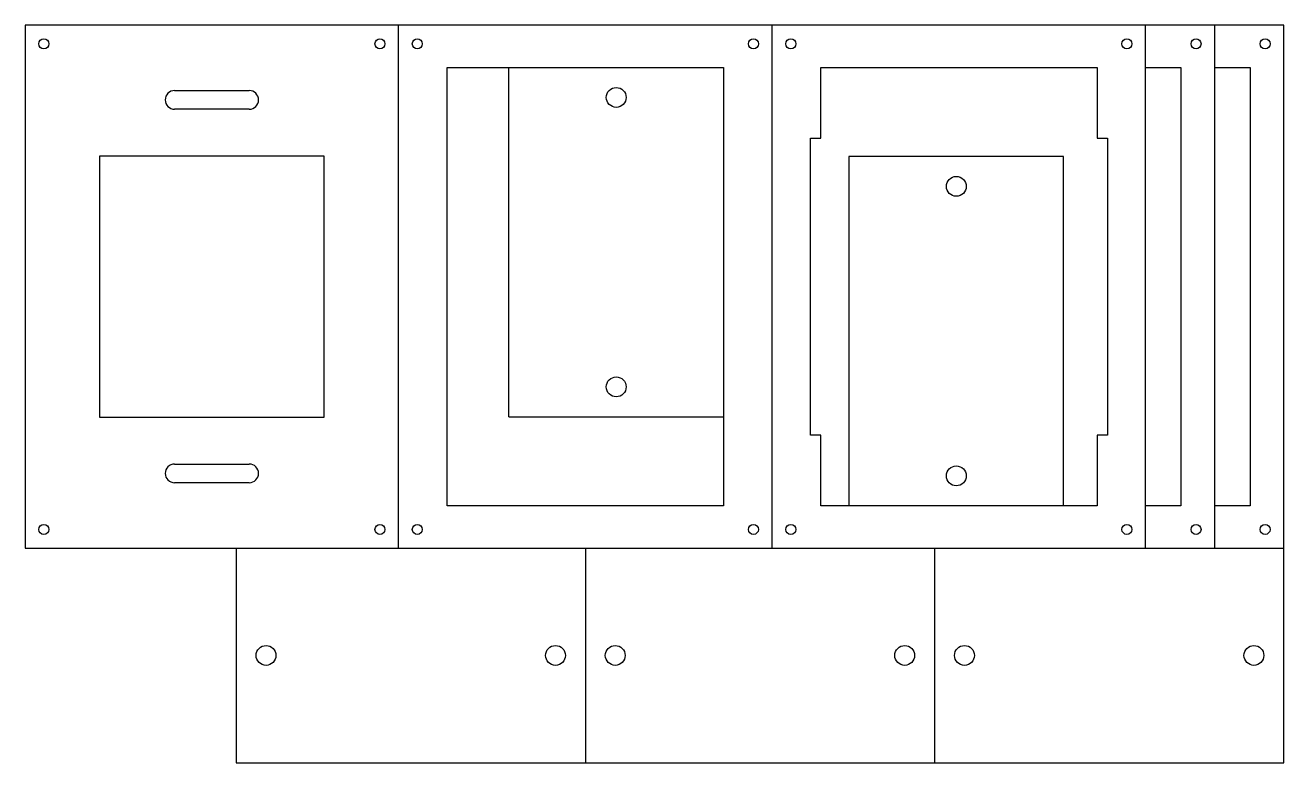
# Model space of a CAD drawing. Header units: inches. Extents: x -8.1 to 8.7, y 4.4 to 14.3.
import ezdxf

# ---------------------------------------------------------------- set-up
doc = ezdxf.new("R2010")
doc.units = ezdxf.units.IN
doc.header["$MEASUREMENT"] = 0

msp = doc.modelspace()

# ---------------------------------------------------------------- linework, layer by layer
for p, q in [((-8.142, 14.29), (-8.142, 7.29)), ((-8.142, 14.29), (-8.142, 7.29)), ((-3.142, 7.29), (-3.142, 14.29)), ((1.858, 7.29), (1.858, 14.29)), ((6.858, 7.29), (6.858, 14.29)), ((7.783, 7.29), (7.783, 14.29)), ((-2.492, 7.857), (-2.492, 13.723)), ((-2.492, 13.723), (1.208, 13.723)), ((-1.667, 9.048), (-1.667, 13.723)), ((1.208, 13.723), (1.208, 7.857)), ((2.508, 12.778), (2.508, 13.723)), ((2.508, 13.723), (6.208, 13.723)), ((6.208, 13.723), (6.208, 12.778)), ((6.858, 13.723), (7.33, 13.723)), ((7.33, 13.723), (7.33, 7.857)), ((7.783, 13.723), (8.256, 13.723)), ((8.256, 13.723), (8.256, 7.857)), ((-6.142, 13.415), (-5.142, 13.415)), ((-5.142, 13.165), (-6.142, 13.165)), ((2.37, 8.802), (2.37, 12.778)), ((2.37, 12.778), (2.508, 12.778)), ((6.208, 12.778), (6.346, 12.778)), ((6.346, 12.778), (6.346, 8.802)), ((-7.142, 9.04), (-7.142, 12.54)), ((-7.142, 12.54), (-4.142, 12.54)), ((-4.142, 12.54), (-4.142, 9.04)), ((5.761, 12.532), (2.886, 12.532)), ((2.886, 12.532), (2.886, 7.857)), ((5.761, 7.857), (5.761, 12.532)), ((-4.142, 9.04), (-7.142, 9.04)), ((-1.667, 9.048), (1.208, 9.048)), ((2.508, 8.802), (2.37, 8.802)), ((2.508, 7.857), (2.508, 8.802)), ((6.346, 8.802), (6.208, 8.802)), ((6.208, 8.802), (6.208, 7.857)), ((-6.142, 8.415), (-5.142, 8.415)), ((-5.142, 8.165), (-6.142, 8.165)), ((1.208, 7.857), (-2.492, 7.857)), ((6.208, 7.857), (2.508, 7.857)), ((7.33, 7.857), (6.858, 7.857)), ((8.256, 7.857), (7.783, 7.857)), ((-8.142, 7.29), (8.708, 7.29)), ((-5.317, 7.29), (-5.317, 4.415)), ((-0.642, 7.29), (-0.642, 4.415)), ((4.033, 7.29), (4.033, 4.415))]:
    msp.add_line(p, q)
msp.add_lwpolyline([(-5.317, 4.415), (8.708, 4.415), (8.708, 14.29), (-8.142, 14.29)])
for centre, radius in [((-7.892, 14.04), 0.067), ((-3.392, 14.04), 0.067), ((-2.892, 14.04), 0.067), ((1.608, 14.04), 0.067), ((2.108, 14.04), 0.067), ((6.608, 14.04), 0.067), ((7.533, 14.04), 0.067), ((8.458, 14.04), 0.067), ((-0.229, 13.323), 0.133), ((4.324, 12.132), 0.133), ((-0.229, 9.448), 0.133), ((4.324, 8.257), 0.133), ((-7.892, 7.54), 0.067), ((-3.392, 7.54), 0.067), ((-2.892, 7.54), 0.067), ((1.608, 7.54), 0.067), ((2.108, 7.54), 0.067), ((6.608, 7.54), 0.067), ((7.533, 7.54), 0.067), ((8.458, 7.54), 0.067), ((-4.917, 5.853), 0.133), ((-1.042, 5.853), 0.133), ((-0.242, 5.853), 0.133), ((3.633, 5.853), 0.133), ((4.433, 5.853), 0.133), ((8.308, 5.853), 0.133)]:
    msp.add_circle(centre, radius)
for centre, start, end in [((-6.142, 13.29), 90, 270), ((-5.142, 13.29), 270, 90), ((-6.142, 8.29), 90, 270), ((-5.142, 8.29), 270, 90)]:
    msp.add_arc(centre, 0.125, start, end)

doc.saveas('drawing.dxf')
